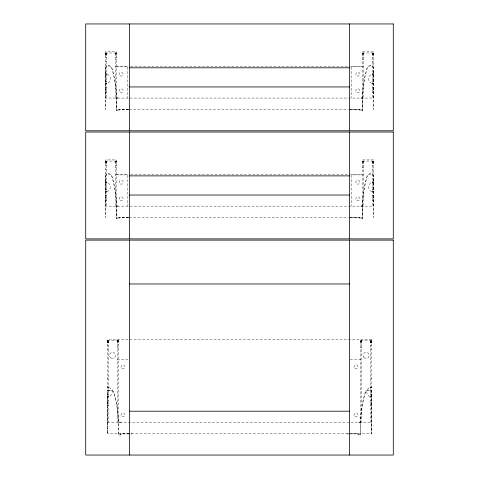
<?xml version="1.0" encoding="UTF-8"?>
<svg xmlns="http://www.w3.org/2000/svg" width="479" height="479" viewBox="0 0 479 479"><rect width="100%" height="100%" fill="white"/><g stroke="black" fill="none" stroke-linecap="round" stroke-linejoin="round"><path stroke-width="0.36" stroke-dasharray="2.4 1.8" d="M118.445 339.629L118.451 434.794L120.738 434.794L120.738 433.435M106.745 83.621L105.476 83.789A4.904 4.904 0 0 0 110.38 78.885A4.904 4.904 0 0 0 105.476 73.982L106.745 74.149M372.255 74.149L373.524 73.982A4.904 4.904 0 0 0 368.62 78.885A4.904 4.904 0 0 0 373.524 83.789L372.255 83.621M106.643 182.128L105.476 182.128A4.904 4.904 0 0 1 110.38 186.972A4.904 4.904 0 0 1 105.476 191.869L106.745 191.702M372.255 182.236L373.524 182.068A4.904 4.904 0 0 0 368.62 186.972A4.904 4.904 0 0 0 373.524 191.869L372.357 191.935M108.595 396.756L107.332 396.923A4.904 4.904 0 0 0 112.23 392.02A4.904 4.904 0 0 0 107.332 387.116L108.595 387.283M370.405 387.283L371.668 387.116A4.904 4.904 0 0 0 366.77 392.02A4.904 4.904 0 0 0 371.668 396.923L370.405 396.756M361.196 98.069L362.393 98.063L362.393 110.541L360.112 110.541L360.112 109.182M361.196 206.156L362.393 206.15L362.393 218.622L360.112 218.622L360.112 217.268M359.346 422.316L360.549 422.31L360.555 339.629M105.476 65.012L106.643 65M105.476 173.099L106.643 173.087M107.332 378.147L108.499 378.135M105.476 52.983L116.595 52.983M362.405 52.983L373.524 52.983M105.476 53.091L106.643 53.091M115.421 53.043L116.595 53.043M362.405 53.043L363.579 53.043M372.357 53.091L373.524 53.091M105.476 53.211L106.643 53.211M115.421 53.127L116.595 53.127M362.405 53.127L363.579 53.127M372.357 53.211L373.524 53.211M115.421 53.241L116.595 53.241M362.405 53.241L363.579 53.241M105.476 53.349L106.643 53.349M115.421 53.385L116.595 53.385M362.405 53.385L363.579 53.385M372.357 53.349L373.524 53.349M105.476 53.492L106.643 53.492M372.357 53.492L373.524 53.492M115.421 53.546L116.595 53.546M362.405 53.546L363.579 53.546M105.476 53.654L106.643 53.654M372.357 53.654L373.524 53.654M115.421 53.726L116.595 53.726M362.405 53.726L363.579 53.726M105.476 53.828L106.643 53.828M372.357 53.828L373.524 53.828M105.476 54.013L106.643 54.013M115.421 53.929L116.595 53.929M362.405 53.929L363.579 53.929M372.357 54.013L373.524 54.013M115.421 54.109L116.595 54.109M362.405 54.109L363.579 54.109M105.476 54.205L106.643 54.205M372.357 54.205L373.524 54.205M105.476 54.402L106.643 54.402M372.357 54.402L373.524 54.402M105.476 54.606L106.643 54.606M372.357 54.606L373.524 54.606M105.476 54.81L106.643 54.81M372.357 54.81L373.524 54.81M105.476 55.019L106.643 55.019M115.421 55.019L116.595 55.019M362.405 55.019L363.579 55.019M372.357 55.019L373.524 55.019M115.421 57.061L116.595 57.061M362.405 57.061L363.579 57.061M105.476 57.552L106.643 57.552M372.357 57.552L373.524 57.552M115.421 59.534L116.595 59.534M362.405 59.534L363.579 59.534M105.476 61.252L106.643 61.252M372.357 61.252L373.524 61.252M116.595 66.563L130.043 66.563M130.791 66.563L349.706 66.563M350.454 66.563L362.405 66.563M115.421 66.815L127.713 66.815L127.713 98.063M363.579 66.815L351.287 66.815L351.287 98.063M105.476 73.245L106.643 73.245M372.357 73.245L373.524 73.245M105.476 74.041L106.643 74.041M372.357 74.041L373.524 74.041M105.476 77.508L106.643 77.484M372.357 77.484L373.524 77.508M105.476 81.316L106.643 81.316M372.357 81.316L373.524 81.316M105.476 81.406L106.643 81.406M372.357 81.406L373.524 81.406M105.476 83.849L106.643 83.849M372.357 83.849L373.524 83.849M105.476 87.37L106.643 87.37M372.357 87.37L373.524 87.37M105.476 89.334L106.643 89.334M372.357 89.334L373.524 89.334M105.476 90.142L106.643 90.142M372.357 90.142L373.524 90.142M105.476 92.1L106.643 92.1M372.357 92.1L373.524 92.1M128.546 109.182L116.595 109.182L116.595 51.816L105.476 51.816L105.476 98.063L373.524 98.063L373.524 51.816L362.405 51.816L362.405 109.182L348.957 109.182M129.294 109.182L348.209 109.182M128.713 109.493L119.073 109.493L119.073 109.182M350.287 109.493L359.927 109.493L359.927 109.182M128.713 109.673L119.073 109.673L119.073 110.727L116.421 110.727L116.331 95.159A109.853 109.853 0 0 0 111.571 67.569L111.242 67.102A3.371 3.371 0 0 0 106.063 67.102L105.745 67.551L105.661 109.493L105.56 67.491A3.557 3.557 0 0 1 111.739 67.491A110.104 110.104 0 0 1 116.517 95.153L116.577 96.65A1.233 1.233 0 0 0 117.81 97.884L119.666 98.069M350.287 109.673L359.927 109.673L359.927 110.727L362.579 110.727L362.669 95.159A109.853 109.853 0 0 1 367.429 67.569L367.758 67.102A3.371 3.371 0 0 1 372.937 67.102L373.255 67.551L373.339 109.493L373.44 67.491A3.557 3.557 0 0 0 367.261 67.491A110.104 110.104 0 0 0 362.483 95.153L362.423 96.65A1.233 1.233 0 0 1 361.19 97.884L359.334 98.069M105.476 161.07L116.595 161.07M362.405 161.07L373.524 161.07M105.476 161.172L106.643 161.172M115.421 161.124L116.595 161.124M362.405 161.124L363.579 161.124M372.357 161.172L373.524 161.172M105.476 161.291L106.643 161.291M115.421 161.213L116.595 161.213M362.405 161.213L363.579 161.213M372.357 161.291L373.524 161.291M115.421 161.327L116.595 161.327M362.405 161.327L363.579 161.327M105.476 161.429L106.643 161.429M115.421 161.465L116.595 161.465M362.405 161.465L363.579 161.465M372.357 161.429L373.524 161.429M105.476 161.579L106.643 161.579M372.357 161.579L373.524 161.579M115.421 161.633L116.595 161.633M362.405 161.633L363.579 161.633M105.476 161.74L106.643 161.74M372.357 161.74L373.524 161.74M115.421 161.812L116.595 161.812M362.405 161.812L363.579 161.812M105.476 161.914L106.643 161.914M372.357 161.914L373.524 161.914M105.476 162.094L106.643 162.094M115.421 162.01L116.595 162.01M362.405 162.01L363.579 162.01M372.357 162.094L373.524 162.094M115.421 162.195L116.595 162.195M362.405 162.195L363.579 162.195M105.476 162.285L106.643 162.285M372.357 162.285L373.524 162.285M105.476 162.483L106.643 162.483M372.357 162.483L373.524 162.483M105.476 162.686L106.643 162.686M372.357 162.686L373.524 162.686M105.476 162.896L106.643 162.896M372.357 162.896L373.524 162.896M105.476 163.105L106.643 163.105M115.421 163.105L116.595 163.105M362.405 163.105L363.579 163.105M372.357 163.105L373.524 163.105M115.421 165.147L116.595 165.147M362.405 165.147L363.579 165.147M105.476 165.632L106.643 165.632M372.357 165.632L373.524 165.632M115.421 167.62L116.595 167.62M362.405 167.62L363.579 167.62M105.476 169.338L106.643 169.338M372.357 169.338L373.524 169.338M116.595 174.649L130.043 174.649M130.791 174.649L349.706 174.649M350.454 174.649L362.405 174.649M115.421 174.895L127.713 174.895L127.713 206.15M363.579 174.895L351.287 174.895L351.287 206.15M105.476 181.331L106.643 181.331M372.357 181.331L373.524 181.331M372.357 182.128L373.524 182.128M105.476 185.589L106.643 185.565M372.357 185.589L373.524 185.565M105.476 189.403L106.643 189.403M372.357 189.403L373.524 189.403M105.476 189.486L106.643 189.486M372.357 189.486L373.524 189.486M105.476 191.935L106.643 191.935M105.476 195.456L106.643 195.456M372.357 195.456L373.524 195.456M105.476 197.414L106.643 197.414M372.357 197.414L373.524 197.414M105.476 198.222L106.643 198.222M372.357 198.222L373.524 198.222M105.476 200.186L106.643 200.186M372.357 200.186L373.524 200.186M128.546 217.268L116.595 217.268L116.595 159.902L105.476 159.902L105.476 206.15L373.524 206.15L373.524 159.902L362.405 159.902L362.405 217.268L348.957 217.268M129.294 217.268L348.209 217.268M128.713 217.574L119.073 217.574L119.073 217.268M350.287 217.574L359.927 217.574L359.927 217.268M128.713 217.759L119.073 217.759L119.073 218.807L116.421 218.807L116.331 203.246A109.853 109.853 0 0 0 111.571 175.655L111.242 175.182A3.371 3.371 0 0 0 106.063 175.182L105.745 175.631L105.661 217.574L105.56 175.577A3.557 3.557 0 0 1 111.739 175.577A110.104 110.104 0 0 1 116.517 203.24L116.577 204.731A1.233 1.233 0 0 0 117.81 205.97L119.666 206.156M350.287 217.759L359.927 217.759L359.927 218.807L362.579 218.807L362.669 203.246A109.853 109.853 0 0 1 367.429 175.655L367.758 175.182A3.371 3.371 0 0 1 372.937 175.182L373.255 175.631L373.339 217.574L373.44 175.577A3.557 3.557 0 0 0 367.261 175.577A110.104 110.104 0 0 0 362.483 203.24L362.423 204.731A1.233 1.233 0 0 1 361.19 205.97L359.334 206.156M107.332 340.797L118.445 340.797M360.555 340.797L371.668 340.797M107.332 340.904L108.499 340.904M117.277 340.856L118.445 340.856M360.555 340.856L361.723 340.856M370.501 340.904L371.668 340.904M107.332 341.024L108.499 341.024M117.277 340.94L118.445 340.94M360.555 340.94L361.723 340.94M370.501 341.024L371.668 341.024M117.277 341.054L118.445 341.054M360.555 341.054L361.723 341.054M107.332 341.156L108.499 341.156M117.277 341.198L118.445 341.198M360.555 341.198L361.723 341.198M370.501 341.156L371.668 341.156M107.332 341.305L108.499 341.305M370.501 341.305L371.668 341.305M117.277 341.359L118.445 341.359M360.555 341.359L361.723 341.359M107.332 341.467L108.499 341.467M370.501 341.467L371.668 341.467M117.277 341.539L118.445 341.539M360.555 341.539L361.723 341.539M107.332 341.641L108.499 341.641M370.501 341.641L371.668 341.641M117.277 341.737L118.445 341.737M360.555 341.737L361.723 341.737M107.332 341.826L108.499 341.826M117.277 341.922L118.445 341.922M360.555 341.922L361.723 341.922M370.501 341.826L371.668 341.826M107.332 342.018L108.499 342.018M370.501 342.018L371.668 342.018M107.332 342.216L108.499 342.216M370.501 342.216L371.668 342.216M107.332 342.419L108.499 342.419M370.501 342.419L371.668 342.419M107.332 342.623L108.499 342.623M370.501 342.623L371.668 342.623M107.332 342.832L108.499 342.832M117.277 342.832L118.445 342.832M360.555 342.832L361.723 342.832M370.501 342.832L371.668 342.832M117.277 344.874L118.445 344.874M360.555 344.874L361.723 344.874M107.332 345.359L108.499 345.359M370.501 345.359L371.668 345.359M117.277 347.347L118.445 347.347M360.555 347.347L361.723 347.347M107.332 349.065L108.499 349.065M370.501 349.065L371.668 349.065M117.277 359.567L128.839 359.567M350.161 359.567L361.723 359.567M107.332 386.379L108.499 386.379M370.501 386.379L371.668 386.379M107.332 387.176L108.499 387.176M370.501 387.176L371.668 387.176M107.332 394.451L108.499 394.451M370.501 394.451L371.668 394.451M107.332 394.54L108.499 394.54M370.501 394.54L371.668 394.54M107.332 396.983L108.499 396.983M370.501 396.983L371.668 396.983M107.332 400.504L108.499 400.504M370.501 400.504L371.668 400.504M107.332 402.468L108.499 402.468M370.501 402.468L371.668 402.468M107.332 403.276L108.499 403.276M370.501 403.276L371.668 403.276M107.332 405.234L108.499 405.234M370.501 405.234L371.668 405.234M107.332 422.316L371.668 422.316M372.357 65L373.524 65.012M372.357 173.087L373.524 173.099M370.501 378.135L371.668 378.147M117.804 98.069L116.607 98.063L116.607 110.541L118.888 110.541L118.888 109.182M117.804 206.156L116.607 206.15L116.607 218.622L118.888 218.622L118.888 217.268M118.451 422.316L119.654 422.322M372.255 191.702L373.524 191.869M105.476 182.068L106.745 182.236M360.549 422.31L360.549 434.788L358.262 434.788L358.262 433.429L358.076 433.734L346.964 433.92L358.076 433.92L358.076 434.974L360.735 434.974L360.825 419.406A109.901 109.901 0 0 1 365.579 391.816L365.908 391.343A3.371 3.371 0 0 1 371.087 391.343L371.399 391.798L371.488 433.734L371.584 391.738A3.557 3.557 0 0 0 365.411 391.738A110.152 110.152 0 0 0 360.639 419.4L360.579 420.891A1.233 1.233 0 0 1 359.34 422.131L357.49 422.316M372.357 52.983L372.357 98.063M372.357 161.07L372.357 206.15M370.501 340.797L370.501 422.316M363.579 52.983L363.579 98.063M363.579 161.07L363.579 206.15M361.723 340.797L361.723 422.316M121.51 422.322L119.66 422.137A1.233 1.233 0 0 1 118.421 420.897L118.361 419.406A110.152 110.152 0 0 0 113.589 391.744A3.557 3.557 0 0 0 107.416 391.744L107.512 433.74L107.601 391.804L107.913 391.349A3.371 3.371 0 0 1 113.092 391.349L113.415 391.822A109.901 109.901 0 0 1 118.175 419.412L118.265 434.98L120.924 434.98L120.924 433.926L132.036 433.926L120.924 433.74L120.924 433.435M117.277 340.797L117.277 422.316M115.421 52.983L115.421 98.063M115.421 161.07L115.421 206.15M108.499 340.797L108.499 422.316M106.643 52.983L106.643 98.063M106.643 161.07L106.643 206.15M371.668 339.629L107.332 339.629L107.332 433.435L371.668 433.435L371.668 339.629M108.499 390.619L107.332 390.619L108.499 390.642M371.668 390.619L370.501 390.619L371.668 390.642M356.855 92.375A1.964 1.964 0 0 0 359.801 90.675A1.964 1.964 0 0 0 356.855 88.98A1.964 1.964 0 0 0 356.855 92.375M356.855 75.832A1.964 1.964 0 0 0 359.801 74.131A1.964 1.964 0 0 0 356.855 72.437A1.964 1.964 0 0 0 356.855 75.832M120.181 92.375A1.964 1.964 0 0 0 123.121 90.675A1.964 1.964 0 0 0 120.181 88.98A1.964 1.964 0 0 0 120.181 92.375M120.181 75.832A1.964 1.964 0 0 0 123.121 74.131A1.964 1.964 0 0 0 120.181 72.437A1.964 1.964 0 0 0 120.181 75.832M356.855 200.462A1.964 1.964 0 0 0 359.801 198.761A1.964 1.964 0 0 0 356.855 197.061A1.964 1.964 0 0 0 356.855 200.462M356.855 183.912A1.964 1.964 0 0 0 359.801 182.218A1.964 1.964 0 0 0 356.855 180.517A1.964 1.964 0 0 0 356.855 183.912M120.181 200.462A1.964 1.964 0 0 0 123.121 198.761A1.964 1.964 0 0 0 120.181 197.061A1.964 1.964 0 0 0 120.181 200.462M120.181 183.912A1.964 1.964 0 0 0 123.121 182.218A1.964 1.964 0 0 0 120.181 180.517A1.964 1.964 0 0 0 120.181 183.912M363.95 357.508A3.09 3.09 0 0 0 369.117 356.125A3.09 3.09 0 0 0 365.339 352.34A3.09 3.09 0 0 0 363.95 357.508M355.005 416.628A1.964 1.964 0 0 0 357.945 414.928A1.964 1.964 0 0 0 355.005 413.233A1.964 1.964 0 0 0 355.005 416.628M355.005 368.585A1.964 1.964 0 0 0 357.945 366.884A1.964 1.964 0 0 0 355.005 365.19A1.964 1.964 0 0 0 355.005 368.585M111.014 358.005A3.09 3.09 0 0 0 115.643 355.328A3.09 3.09 0 0 0 111.014 352.658A3.09 3.09 0 0 0 111.014 358.005M122.031 416.628A1.964 1.964 0 0 0 124.977 414.928A1.964 1.964 0 0 0 122.031 413.233A1.964 1.964 0 0 0 122.031 416.628M122.031 368.585A1.964 1.964 0 0 0 124.977 366.884A1.964 1.964 0 0 0 122.031 365.19A1.964 1.964 0 0 0 122.031 368.585"/><path stroke-width="0.72" d="M129.564 67.802L349.436 67.802M129.564 86.944L349.436 86.944M129.564 175.883L349.436 175.883M129.564 195.031L349.436 195.031M129.564 283.969L349.436 283.969M129.564 411.198L349.436 411.198M349.436 23.95L349.436 130.797M349.436 132.036L349.436 238.883M349.436 240.117L349.436 455.05M129.564 23.95L129.564 130.797M129.564 132.036L129.564 238.883M129.564 240.117L129.564 455.05M393.289 23.95L85.711 23.95L85.711 130.797L393.289 130.797L393.289 23.95M393.289 132.036L85.711 132.036L85.711 238.883L393.289 238.883L393.289 132.036M393.289 240.117L85.711 240.117L85.711 455.05L393.289 455.05L393.289 240.117"/></g></svg>
